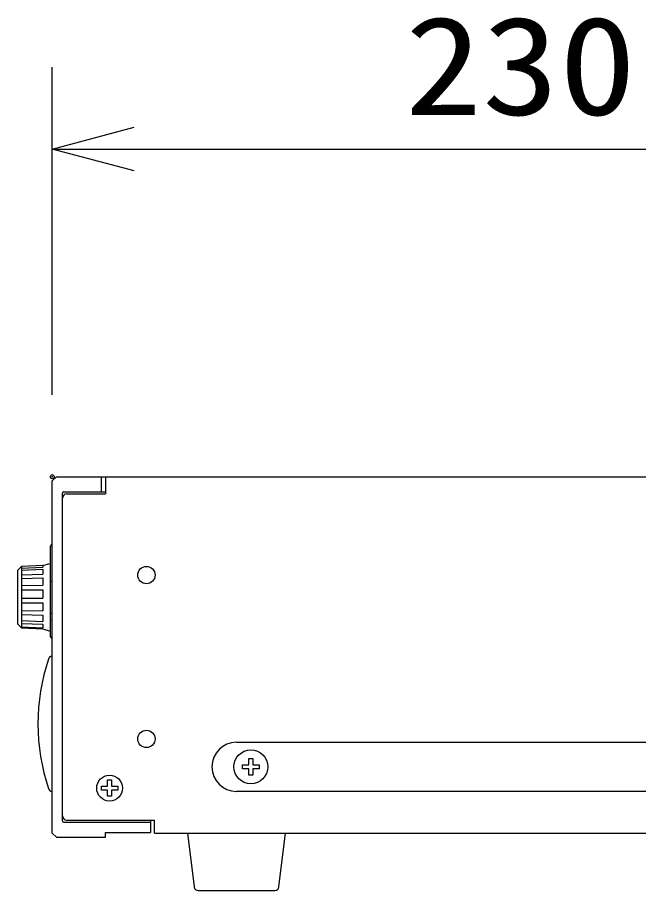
# Model space of a CAD drawing. Units: millimetres, scale not verified. Extents: x -63 to 65, y -57 to 57.
# Drawn here: x 18.27 to 33.44, y 16.81 to 38.13 of the extents above; entities that cross this region are included whole.
import ezdxf
from ezdxf.enums import TextEntityAlignment as Align

# ---------------------------------------------------------------- set-up
doc = ezdxf.new("R2010")
doc.units = ezdxf.units.MM
doc.header["$LTSCALE"] = 0.190236
doc.header["$PDMODE"] = 32
doc.header["$PDSIZE"] = 0.0951
doc.layers.add('0-2_GAIKEI', color=1, linetype='Continuous')
doc.layers.add('0-3_WAKU', color=7, linetype='Continuous')
doc.styles.add('ＭＳ ゴシック', font='')
doc.styles.get('ＭＳ ゴシック').set_extended_font_data('MS Gothic')

# ---------------------------------------------------------------- blocks, each defined once
blk = doc.blocks.new('_OPEN30')
at = {"layer": '0-3_WAKU'}
blk.add_line((0, 0), (-1, 0), dxfattribs=at)
blk.add_lwpolyline([(-1, 0.26795), (0, 0), (-1, -0.26795)], dxfattribs=at)

msp = doc.modelspace()

# ---------------------------------------------------------------- linework, layer by layer
at = {"layer": '0-2_GAIKEI', "color": 3}
for p, q in [((19.122, 28.9151), (19.122, 36.9151)), ((21.122, 34.9151), (40.1221, 34.9151))]:
    msp.add_line(p, q, dxfattribs=at)
at = {"layer": '0-2_GAIKEI', "color": 7}
for p, q in [((19.122, 26.8151), (19.222, 26.9151)), ((19.222, 26.9151), (20.422, 26.9151)), ((20.422, 26.9151), (42.0221, 26.9151)), ((19.122, 18.215), (19.122, 26.8151)), ((19.122, 18.215), (19.222, 18.115)), ((19.222, 18.115), (20.422, 18.115)), ((20.422, 18.115), (20.422, 18.235)), ((20.422, 18.235), (21.522, 18.235)), ((21.622, 18.215), (41.9221, 18.215)), ((22.422, 18.215), (22.5861, 16.9026)), ((24.658, 16.9026), (24.822, 18.215)), ((22.6853, 16.815), (24.5587, 16.815))]:
    msp.add_line(p, q, dxfattribs=at)
at = {"layer": '0-2_GAIKEI'}
for p, q in [((20.322, 26.5451), (20.322, 26.9151)), ((20.422, 26.9151), (20.422, 26.4951)), ((19.372, 18.515), (19.372, 26.5151)), ((19.402, 26.5451), (20.422, 26.5451)), ((19.472, 26.4951), (20.422, 26.4951)), ((19.082, 24.3635), (19.082, 25.2189)), ((18.272, 24.6251), (18.372, 24.7251)), ((18.892, 24.7476), (18.372, 24.7251)), ((18.372, 24.7251), (18.372, 23.2251)), ((18.8812, 24.7471), (19.072, 24.8001)), ((18.892, 24.7476), (18.892, 24.7049)), ((19.072, 24.8), (19.072, 23.1501)), ((18.272, 24.625), (18.272, 23.3251)), ((18.372, 24.6813), (18.892, 24.7049)), ((18.372, 24.6352), (18.892, 24.6572)), ((18.372, 24.5176), (18.892, 24.5357)), ((18.892, 24.6572), (18.892, 24.5357)), ((18.372, 24.4333), (18.892, 24.4486)), ((18.892, 24.4486), (18.892, 24.2696)), ((19.072, 24.3637), (19.122, 24.3628)), ((18.372, 24.2601), (18.892, 24.2696)), ((18.372, 24.1522), (18.892, 24.1581)), ((18.892, 24.1581), (18.892, 23.9526)), ((18.372, 23.9533), (18.892, 23.9526)), ((18.372, 23.8405), (18.892, 23.836)), ((18.892, 23.836), (18.892, 23.6394)), ((18.372, 23.6503), (18.892, 23.6394)), ((18.372, 23.552), (18.892, 23.5379)), ((18.892, 23.5379), (18.892, 23.3843)), ((19.072, 23.5864), (19.122, 23.5873)), ((18.272, 23.3251), (18.372, 23.2251)), ((18.372, 23.4034), (18.892, 23.3843)), ((18.372, 23.3367), (18.892, 23.3154)), ((18.372, 23.2553), (18.892, 23.2313)), ((18.892, 23.3154), (18.892, 23.2313)), ((19.072, 23.4195), (19.122, 23.4167)), ((19.082, 23.0112), (19.082, 23.419)), ((18.372, 23.2251), (18.892, 23.2001)), ((18.892, 23.2001), (19.072, 23.1501)), ((23.622, 20.435), (40.5221, 20.435)), ((23.922, 19.885), (23.922, 20.035)), ((23.922, 20.035), (24.022, 20.035)), ((24.022, 20.035), (24.022, 19.885)), ((23.772, 19.785), (23.772, 19.885)), ((23.772, 19.885), (23.922, 19.885)), ((24.022, 19.885), (24.172, 19.885)), ((24.172, 19.885), (24.172, 19.785)), ((23.922, 19.785), (23.772, 19.785)), ((23.922, 19.635), (23.922, 19.785)), ((24.022, 19.635), (23.922, 19.635)), ((24.022, 19.785), (24.022, 19.635)), ((24.172, 19.785), (24.022, 19.785)), ((20.472, 19.365), (20.472, 19.515)), ((20.472, 19.515), (20.572, 19.515)), ((20.572, 19.515), (20.572, 19.365)), ((20.322, 19.265), (20.322, 19.365)), ((20.322, 19.365), (20.472, 19.365)), ((20.472, 19.265), (20.322, 19.265)), ((20.472, 19.115), (20.472, 19.265)), ((20.572, 19.365), (20.722, 19.365)), ((20.572, 19.265), (20.572, 19.115)), ((20.722, 19.265), (20.572, 19.265)), ((20.722, 19.365), (20.722, 19.265)), ((40.5221, 19.235), (23.622, 19.235)), ((20.572, 19.115), (20.472, 19.115)), ((19.402, 18.485), (21.522, 18.485)), ((19.472, 18.535), (21.622, 18.535)), ((21.522, 18.535), (21.522, 18.235)), ((21.622, 18.215), (21.622, 18.535))]:
    msp.add_line(p, q, dxfattribs=at)
for points in [[(19.0306, 22.467), (19.0306, 22.4669), (19.0305, 22.4668), (19.0305, 22.4667), (19.0305, 22.4667)], [(19.0318, 22.4705), (19.0318, 22.4704), (19.0318, 22.4703), (19.0317, 22.4702), (19.0317, 22.4701), (19.0317, 22.47), (19.0316, 22.4699), (19.0316, 22.4698), (19.0316, 22.4698), (19.0315, 22.4697), (19.0315, 22.4696), (19.0315, 22.4695), (19.0314, 22.4694), (19.0314, 22.4693), (19.0314, 22.4692), (19.0313, 22.4691), (19.0313, 22.469), (19.0313, 22.469), (19.0313, 22.4689), (19.0312, 22.4688), (19.0312, 22.4687), (19.0312, 22.4686), (19.0311, 22.4685), (19.0311, 22.4684), (19.0311, 22.4683), (19.031, 22.4683), (19.031, 22.4682), (19.031, 22.4681), (19.0309, 22.468), (19.0309, 22.4679), (19.0309, 22.4678), (19.0308, 22.4677), (19.0308, 22.4676), (19.0308, 22.4675), (19.0307, 22.4675), (19.0307, 22.4674), (19.0307, 22.4673), (19.0306, 22.4672), (19.0306, 22.4671), (19.0306, 22.467)], [(19.0494, 22.5001), (19.0487, 22.4993), (19.0481, 22.4985), (19.0474, 22.4977), (19.0467, 22.4968), (19.0461, 22.496), (19.0454, 22.4952), (19.0448, 22.4943), (19.0441, 22.4934), (19.0435, 22.4926), (19.0429, 22.4917), (19.0423, 22.4908), (19.0417, 22.49), (19.0411, 22.4891), (19.0406, 22.4882), (19.04, 22.4873), (19.0395, 22.4863), (19.0389, 22.4854), (19.0384, 22.4845), (19.0379, 22.4836), (19.0374, 22.4826), (19.0369, 22.4817), (19.0364, 22.4807), (19.036, 22.4798), (19.0355, 22.4788), (19.0351, 22.4779), (19.0346, 22.4769), (19.0342, 22.4759), (19.0338, 22.475), (19.0333, 22.474), (19.0329, 22.473), (19.0325, 22.4721), (19.032, 22.4711), (19.032, 22.471), (19.032, 22.4709), (19.032, 22.4708), (19.0319, 22.4707), (19.0319, 22.4706), (19.0319, 22.4705), (19.0318, 22.4705)], [(19.0821, 22.5252), (19.0811, 22.5247), (19.0802, 22.5242), (19.0792, 22.5237), (19.0783, 22.5232), (19.0773, 22.5227), (19.0764, 22.5222), (19.0755, 22.5217), (19.0746, 22.5212), (19.0736, 22.5206), (19.0727, 22.5201), (19.0718, 22.5195), (19.0709, 22.5189), (19.0701, 22.5184), (19.0692, 22.5178), (19.0683, 22.5172), (19.0674, 22.5165), (19.0666, 22.5159), (19.0657, 22.5153), (19.0649, 22.5147), (19.064, 22.514), (19.0632, 22.5134), (19.0623, 22.5127), (19.0615, 22.512), (19.0607, 22.5113), (19.0599, 22.5106), (19.0591, 22.5099), (19.0583, 22.5092), (19.0575, 22.5085), (19.0568, 22.5078), (19.056, 22.5071), (19.0552, 22.5063), (19.0545, 22.5056), (19.0537, 22.5048), (19.053, 22.5041), (19.0523, 22.5033), (19.0515, 22.5025), (19.0508, 22.5017), (19.0501, 22.5009), (19.0494, 22.5001)], [(19.122, 22.535), (19.1209, 22.5349), (19.1199, 22.5348), (19.1188, 22.5347), (19.1178, 22.5347), (19.1167, 22.5346), (19.1157, 22.5345), (19.1146, 22.5344), (19.1135, 22.5343), (19.1125, 22.5341), (19.1114, 22.534), (19.1104, 22.5339), (19.1093, 22.5337), (19.1083, 22.5336), (19.1072, 22.5334), (19.1062, 22.5332), (19.1051, 22.533), (19.1041, 22.5328), (19.1031, 22.5326), (19.102, 22.5323), (19.101, 22.5321), (19.1, 22.5318), (19.0989, 22.5315), (19.0979, 22.5312), (19.0969, 22.5309), (19.0959, 22.5306), (19.0949, 22.5303), (19.0939, 22.5299), (19.0929, 22.5296), (19.0919, 22.5292), (19.0909, 22.5289), (19.0899, 22.5285), (19.0889, 22.5281), (19.0879, 22.5277), (19.0869, 22.5273), (19.0859, 22.5269), (19.085, 22.5265), (19.084, 22.5261), (19.083, 22.5256), (19.0821, 22.5252)], [(19.0305, 19.3034), (19.0305, 19.3033), (19.0305, 19.3033), (19.0306, 19.3032), (19.0306, 19.3031), (19.0306, 19.303), (19.0307, 19.3029), (19.0307, 19.3028), (19.0307, 19.3027), (19.0308, 19.3026), (19.0308, 19.3026), (19.0308, 19.3025), (19.0308, 19.3024), (19.0309, 19.3023), (19.0309, 19.3022), (19.0309, 19.3021), (19.031, 19.302), (19.031, 19.3019), (19.031, 19.3019), (19.0311, 19.3018), (19.0311, 19.3017), (19.0311, 19.3016), (19.0312, 19.3015), (19.0312, 19.3014), (19.0312, 19.3013), (19.0313, 19.3012), (19.0313, 19.3012), (19.0313, 19.3011), (19.0314, 19.301), (19.0314, 19.3009), (19.0314, 19.3008), (19.0314, 19.3007), (19.0315, 19.3006), (19.0315, 19.3005), (19.0315, 19.3005), (19.0316, 19.3004), (19.0316, 19.3003), (19.0316, 19.3002), (19.0317, 19.3001), (19.0317, 19.3)], [(19.0305, 19.3034), (19.0305, 19.3034), (19.0305, 19.3034), (19.0305, 19.3033), (19.0305, 19.3033), (19.0305, 19.3032), (19.0305, 19.3032), (19.0306, 19.3031), (19.0306, 19.3031), (19.0306, 19.3031), (19.0306, 19.303), (19.0306, 19.303), (19.0306, 19.3029), (19.0306, 19.3029), (19.0307, 19.3029), (19.0307, 19.3028), (19.0307, 19.3028), (19.0307, 19.3027), (19.0307, 19.3027), (19.0307, 19.3026), (19.0307, 19.3026), (19.0308, 19.3026), (19.0308, 19.3025), (19.0308, 19.3025), (19.0308, 19.3024), (19.0308, 19.3024), (19.0308, 19.3024), (19.0308, 19.3023), (19.0309, 19.3023), (19.0309, 19.3022), (19.0309, 19.3022), (19.0309, 19.3021), (19.0309, 19.3021), (19.0309, 19.3021), (19.0309, 19.302), (19.031, 19.302), (19.031, 19.3019), (19.031, 19.3019), (19.031, 19.3019), (19.031, 19.3018)], [(19.031, 19.3018), (19.031, 19.3018), (19.031, 19.3017), (19.0311, 19.3017), (19.0311, 19.3016), (19.0311, 19.3016), (19.0311, 19.3016), (19.0311, 19.3015), (19.0311, 19.3015), (19.0312, 19.3014), (19.0312, 19.3014), (19.0312, 19.3014), (19.0313, 19.301), (19.0315, 19.3007), (19.0316, 19.3004), (19.0318, 19.3001), (19.0319, 19.2998), (19.0321, 19.2994), (19.0322, 19.2991), (19.0324, 19.2988), (19.0325, 19.2985), (19.0327, 19.2982), (19.0328, 19.2978), (19.0329, 19.2975), (19.0331, 19.2972), (19.0332, 19.2969), (19.0334, 19.2966), (19.0335, 19.2962), (19.0337, 19.2959), (19.0338, 19.2956), (19.034, 19.2953), (19.0341, 19.295), (19.0343, 19.2946), (19.0344, 19.2943), (19.0346, 19.294), (19.0347, 19.2937), (19.0349, 19.2934), (19.035, 19.293), (19.0352, 19.2927), (19.0353, 19.2924)], [(19.0317, 19.3), (19.0317, 19.2999), (19.0318, 19.2998), (19.0318, 19.2998), (19.0318, 19.2997), (19.0319, 19.2996), (19.0319, 19.2995), (19.0319, 19.2994), (19.032, 19.2993), (19.032, 19.2992), (19.032, 19.2991), (19.032, 19.2991)], [(19.032, 19.2991), (19.0325, 19.2981), (19.0329, 19.2971), (19.0333, 19.2961), (19.0337, 19.2952), (19.0342, 19.2942), (19.0346, 19.2932), (19.0351, 19.2922), (19.0355, 19.2913), (19.036, 19.2903), (19.0364, 19.2894), (19.0369, 19.2884), (19.0374, 19.2875), (19.0379, 19.2865), (19.0384, 19.2856), (19.0389, 19.2847), (19.0395, 19.2838), (19.04, 19.2829), (19.0406, 19.282), (19.0411, 19.2811), (19.0417, 19.2802), (19.0423, 19.2793), (19.0429, 19.2784), (19.0435, 19.2775), (19.0441, 19.2767), (19.0448, 19.2758), (19.0454, 19.275), (19.0461, 19.2741), (19.0467, 19.2733), (19.0474, 19.2725), (19.048, 19.2716), (19.0487, 19.2708), (19.0494, 19.27), (19.0501, 19.2692), (19.0508, 19.2684), (19.0515, 19.2676), (19.0522, 19.2668), (19.053, 19.2661), (19.0537, 19.2653), (19.0545, 19.2645)], [(19.0353, 19.2924), (19.0354, 19.2921), (19.0356, 19.2918), (19.0357, 19.2915), (19.0359, 19.2911), (19.036, 19.2908), (19.0362, 19.2905), (19.0363, 19.2902), (19.0365, 19.2899), (19.0366, 19.2895), (19.0368, 19.2892), (19.0369, 19.2889), (19.0371, 19.2886), (19.0372, 19.2883), (19.0374, 19.2879), (19.0375, 19.2876), (19.0377, 19.2873), (19.0378, 19.287), (19.038, 19.2867), (19.0381, 19.2863), (19.0382, 19.286), (19.0384, 19.2857), (19.0385, 19.2854)], [(19.0545, 19.2645), (19.0552, 19.2638), (19.056, 19.263), (19.0567, 19.2623), (19.0575, 19.2616), (19.0583, 19.2609), (19.0591, 19.2602), (19.0599, 19.2595), (19.0607, 19.2588), (19.0615, 19.2581), (19.0623, 19.2574), (19.0632, 19.2568), (19.064, 19.2561), (19.0648, 19.2554), (19.0657, 19.2548), (19.0666, 19.2542), (19.0674, 19.2536), (19.0683, 19.253), (19.0692, 19.2524), (19.07, 19.2518), (19.0709, 19.2512), (19.0718, 19.2506), (19.0727, 19.25), (19.0736, 19.2495), (19.0746, 19.2489), (19.0755, 19.2484), (19.0764, 19.2479), (19.0773, 19.2474), (19.0783, 19.2469), (19.0792, 19.2464), (19.0801, 19.2459), (19.0811, 19.2454), (19.0821, 19.2449), (19.083, 19.2445), (19.084, 19.244), (19.0849, 19.2436), (19.0859, 19.2432), (19.0869, 19.2428), (19.0879, 19.2424), (19.0889, 19.242)], [(19.0889, 19.242), (19.0899, 19.2416), (19.0909, 19.2412), (19.0919, 19.2408), (19.0929, 19.2405), (19.0939, 19.2401), (19.0949, 19.2398), (19.0959, 19.2395), (19.0969, 19.2392), (19.0979, 19.2389), (19.0989, 19.2386), (19.1, 19.2383), (19.101, 19.238), (19.102, 19.2378), (19.1031, 19.2375), (19.1041, 19.2373), (19.1051, 19.2371), (19.1062, 19.2369), (19.1072, 19.2367), (19.1083, 19.2365), (19.1093, 19.2364), (19.1104, 19.2362), (19.1114, 19.2361), (19.1125, 19.236), (19.1135, 19.2358), (19.1146, 19.2357), (19.1156, 19.2356), (19.1167, 19.2355), (19.1178, 19.2354), (19.1188, 19.2354), (19.1199, 19.2353), (19.1209, 19.2352), (19.122, 19.2351), (19.122, 19.2351)]]:
    msp.add_lwpolyline(points, dxfattribs=at)
for centre, radius in [((21.422, 24.5151), 0.2112), ((21.422, 20.515), 0.2112), ((23.972, 19.835), 0.415), ((20.522, 19.315), 0.315)]:
    msp.add_circle(centre, radius, dxfattribs=at)
for centre, radius, start, end in [((19.402, 26.5151), 0.03, 90, 180), ((19.472, 26.3951), 0.1, 90, 180), ((19.132, 25.2189), 0.05, 101.60267, 180), ((19.132, 23.0112), 0.05, 180, 258.39733), ((23.772, 20.8851), 4.9984, 161.55333, 198.447), ((23.622, 19.835), 0.6, 90, 270), ((19.472, 18.635), 0.1, 180, 270), ((19.402, 18.515), 0.03, 180, 270)]:
    msp.add_arc(centre, radius, start, end, dxfattribs=at)
at = {"layer": '0-2_GAIKEI', "color": 7}
for centre, start, end in [((22.6853, 16.915), 187.12502, 270), ((24.5587, 16.915), 270, 352.87498)]:
    msp.add_arc(centre, 0.1, start, end, dxfattribs=at)
at = {"layer": '0-3_WAKU'}
msp.add_point((19.122, 26.9151), dxfattribs=at)

# ---------------------------------------------------------------- block references
at = {"layer": '0-2_GAIKEI', "xscale": 2, "yscale": 2, "rotation": 180}
msp.add_blockref('_OPEN30', (19.122, 34.9151), dxfattribs=at)

# ---------------------------------------------------------------- texts
at = {"layer": '0-2_GAIKEI', "color": 3, "style": 'ＭＳ ゴシック', "width": 1.15}
msp.add_text('230', height=2.406, dxfattribs=at).set_placement((27.7349, 35.0247), align=Align.BOTTOM_LEFT)

doc.saveas('drawing.dxf')
